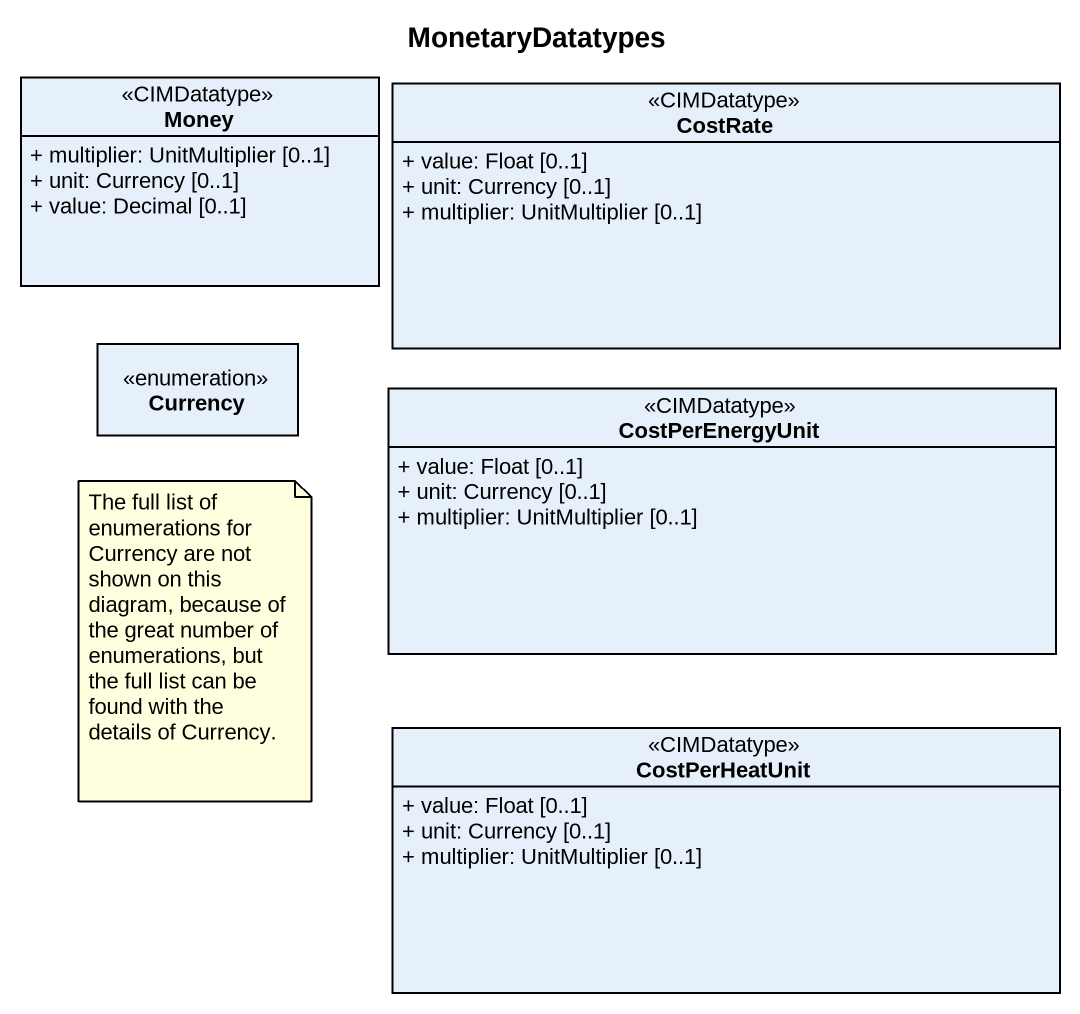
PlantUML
@startuml
title MonetaryDatatypes
hide circle
hide empty members
skinparam classAttributeIconSize 0
class Money <<CIMDatatype>> {
  + multiplier: UnitMultiplier [0..1]
  + unit: Currency [0..1]
  + value: Decimal [0..1]
}
class CostRate <<CIMDatatype>> {
  + value: Float [0..1]
  + unit: Currency [0..1]
  + multiplier: UnitMultiplier [0..1]
}
enum Currency
class CostPerEnergyUnit <<CIMDatatype>> {
  + value: Float [0..1]
  + unit: Currency [0..1]
  + multiplier: UnitMultiplier [0..1]
}
class CostPerHeatUnit <<CIMDatatype>> {
  + value: Float [0..1]
  + unit: Currency [0..1]
  + multiplier: UnitMultiplier [0..1]
}
note as N1
  The full list of enumerations for Currency are not shown on this diagram, because of the great number of enumerations, but the full list can be found with the details of Currency.
end note
@enduml
